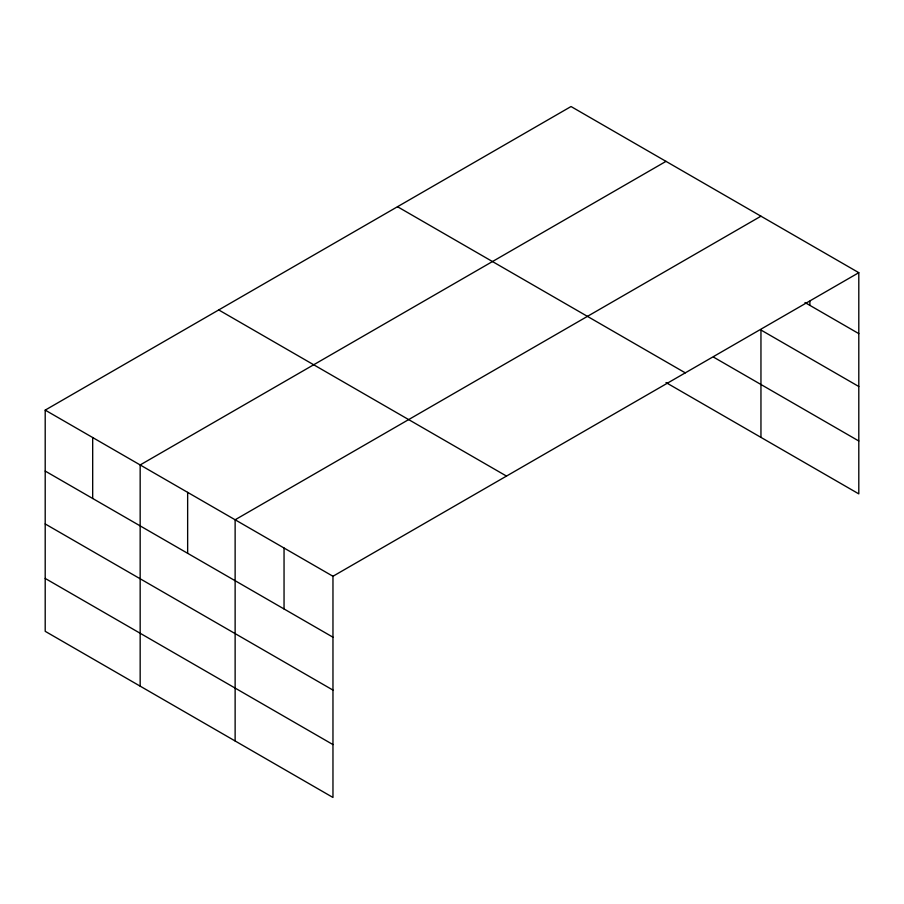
<?xml version="1.0" encoding="UTF-8"?>
<svg xmlns="http://www.w3.org/2000/svg" width="904" height="904" viewBox="0 0 904 904"><rect width="100%" height="100%" fill="white"/><g stroke="black" fill="none" stroke-linecap="round" stroke-linejoin="round"><path stroke-width="1.36" d="M45.2 410.122L332.966 576.266L332.966 797.464L45.2 631.32L45.2 410.122L571.034 106.536L858.8 272.68L858.8 493.878L665.999 382.561M665.999 161.364L140.165 464.95L140.165 686.147M760.953 216.192L235.13 519.777L235.13 740.975M332.966 576.266L858.8 272.68M804.989 302.546L858.8 333.621M858.8 386.505L760.953 330.017L760.953 437.389M713.482 357.091L858.8 440.994M397.511 206.722L685.277 372.855M218.723 309.936L506.489 476.08M45.2 471.063L332.966 637.207M45.2 523.947L332.966 690.091M45.2 578.436L332.966 744.58M809.882 301.213L809.882 305.371M284.048 548.016L284.048 608.957M187.648 492.364L187.648 553.304M92.683 437.536L92.683 498.477"/></g></svg>
